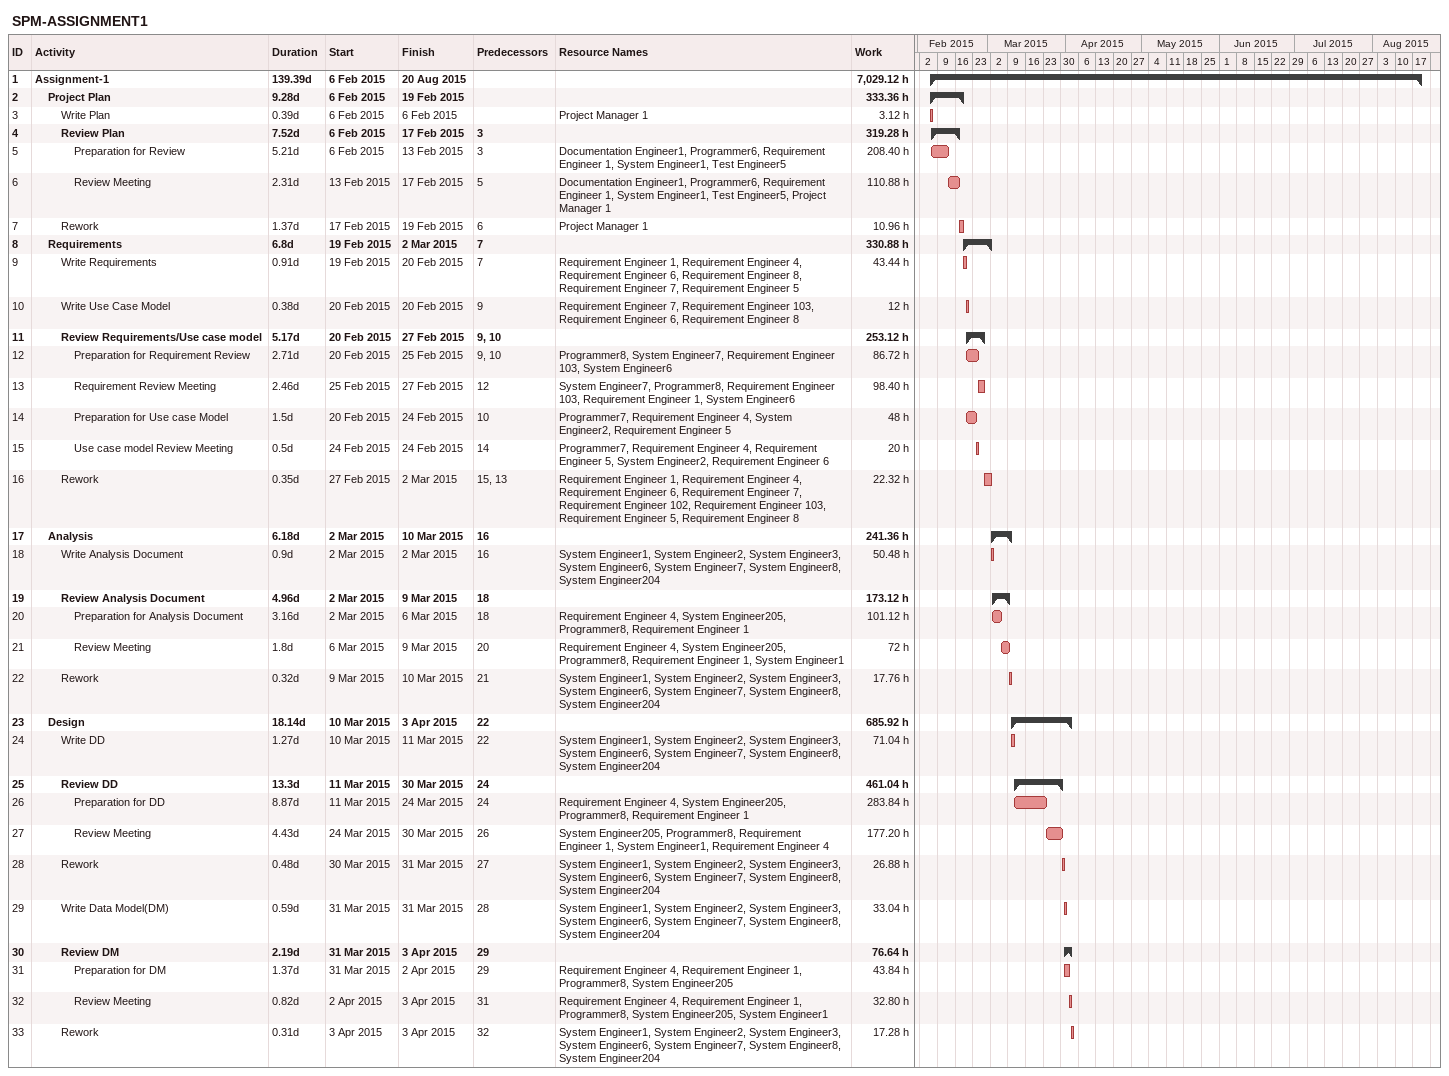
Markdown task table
SPM-ASSIGNMENT1

| ID | Level | Task | Duration | Start | Finish | Predecessors | Resources | Work (h) |
|---|---|---|---|---|---|---|---|---|
| 1 | 1 | **Assignment-1** | 139.39d | 2015-02-06 | 2015-08-20 |  |  | 7029.12 |
| 2 | 2 | **Project Plan** | 9.28d | 2015-02-06 | 2015-02-19 |  |  | 333.36 |
| 3 | 3 | Write Plan | 0.39d | 2015-02-06 | 2015-02-06 |  | Project Manager 1 | 3.12 |
| 4 | 3 | **Review Plan** | 7.52d | 2015-02-06 | 2015-02-17 | 3 |  | 319.28 |
| 5 | 4 | Preparation for Review | 5.21d | 2015-02-06 | 2015-02-13 | 3 | Documentation Engineer1, Programmer6, Requirement Engineer 1, System Engineer1, Test Engineer5 | 208.40 |
| 6 | 4 | Review Meeting | 2.31d | 2015-02-13 | 2015-02-17 | 5 | Documentation Engineer1, Programmer6, Requirement Engineer 1, System Engineer1, Test Engineer5, Project Manager 1 | 110.88 |
| 7 | 3 | Rework | 1.37d | 2015-02-17 | 2015-02-19 | 6 | Project Manager 1 | 10.96 |
| 8 | 2 | **Requirements** | 6.8d | 2015-02-19 | 2015-03-02 | 7 |  | 330.88 |
| 9 | 3 | Write Requirements | 0.91d | 2015-02-19 | 2015-02-20 | 7 | Requirement Engineer 1, Requirement Engineer 4, Requirement Engineer 6, Requirement Engineer 8, Requirement Engineer 7, Requirement Engineer 5 | 43.44 |
| 10 | 3 | Write Use Case Model | 0.38d | 2015-02-20 | 2015-02-20 | 9 | Requirement Engineer 7, Requirement Engineer 103, Requirement Engineer 6, Requirement Engineer 8 | 12 |
| 11 | 3 | **Review Requirements/Use case model** | 5.17d | 2015-02-20 | 2015-02-27 | 9, 10 |  | 253.12 |
| 12 | 4 | Preparation for Requirement Review | 2.71d | 2015-02-20 | 2015-02-25 | 9, 10 | Programmer8, System Engineer7, Requirement Engineer 103, System Engineer6 | 86.72 |
| 13 | 4 | Requirement Review Meeting | 2.46d | 2015-02-25 | 2015-02-27 | 12 | System Engineer7, Programmer8, Requirement Engineer 103, Requirement Engineer 1, System Engineer6 | 98.40 |
| 14 | 4 | Preparation for Use case Model | 1.5d | 2015-02-20 | 2015-02-24 | 10 | Programmer7, Requirement Engineer 4, System Engineer2, Requirement Engineer 5 | 48 |
| 15 | 4 | Use case model Review Meeting | 0.5d | 2015-02-24 | 2015-02-24 | 14 | Programmer7, Requirement Engineer 4, Requirement Engineer 5, System Engineer2, Requirement Engineer 6 | 20 |
| 16 | 3 | Rework | 0.35d | 2015-02-27 | 2015-03-02 | 15, 13 | Requirement Engineer 1, Requirement Engineer 4, Requirement Engineer 6, Requirement Engineer 7, Requirement Engineer 102, Requirement Engineer 103, Requirement Engineer 5, Requirement Engineer 8 | 22.32 |
| 17 | 2 | **Analysis** | 6.18d | 2015-03-02 | 2015-03-10 | 16 |  | 241.36 |
| 18 | 3 | Write Analysis Document | 0.9d | 2015-03-02 | 2015-03-02 | 16 | System Engineer1, System Engineer2, System Engineer3, System Engineer6, System Engineer7, System Engineer8, System Engineer204 | 50.48 |
| 19 | 3 | **Review Analysis Document** | 4.96d | 2015-03-02 | 2015-03-09 | 18 |  | 173.12 |
| 20 | 4 | Preparation for Analysis Document | 3.16d | 2015-03-02 | 2015-03-06 | 18 | Requirement Engineer 4, System Engineer205, Programmer8, Requirement Engineer 1 | 101.12 |
| 21 | 4 | Review Meeting | 1.8d | 2015-03-06 | 2015-03-09 | 20 | Requirement Engineer 4, System Engineer205, Programmer8, Requirement Engineer 1, System Engineer1 | 72 |
| 22 | 3 | Rework | 0.32d | 2015-03-09 | 2015-03-10 | 21 | System Engineer1, System Engineer2, System Engineer3, System Engineer6, System Engineer7, System Engineer8, System Engineer204 | 17.76 |
| 23 | 2 | **Design** | 18.14d | 2015-03-10 | 2015-04-03 | 22 |  | 685.92 |
| 24 | 3 | Write DD | 1.27d | 2015-03-10 | 2015-03-11 | 22 | System Engineer1, System Engineer2, System Engineer3, System Engineer6, System Engineer7, System Engineer8, System Engineer204 | 71.04 |
| 25 | 3 | **Review DD** | 13.3d | 2015-03-11 | 2015-03-30 | 24 |  | 461.04 |
| 26 | 4 | Preparation for DD | 8.87d | 2015-03-11 | 2015-03-24 | 24 | Requirement Engineer 4, System Engineer205, Programmer8, Requirement Engineer 1 | 283.84 |
| 27 | 4 | Review Meeting | 4.43d | 2015-03-24 | 2015-03-30 | 26 | System Engineer205, Programmer8, Requirement Engineer 1, System Engineer1, Requirement Engineer 4 | 177.20 |
| 28 | 3 | Rework | 0.48d | 2015-03-30 | 2015-03-31 | 27 | System Engineer1, System Engineer2, System Engineer3, System Engineer6, System Engineer7, System Engineer8, System Engineer204 | 26.88 |
| 29 | 3 | Write Data Model(DM) | 0.59d | 2015-03-31 | 2015-03-31 | 28 | System Engineer1, System Engineer2, System Engineer3, System Engineer6, System Engineer7, System Engineer8, System Engineer204 | 33.04 |
| 30 | 3 | **Review DM** | 2.19d | 2015-03-31 | 2015-04-03 | 29 |  | 76.64 |
| 31 | 4 | Preparation for DM | 1.37d | 2015-03-31 | 2015-04-02 | 29 | Requirement Engineer 4, Requirement Engineer 1, Programmer8, System Engineer205 | 43.84 |
| 32 | 4 | Review Meeting | 0.82d | 2015-04-02 | 2015-04-03 | 31 | Requirement Engineer 4, Requirement Engineer 1, Programmer8, System Engineer205, System Engineer1 | 32.80 |
| 33 | 3 | Rework | 0.31d | 2015-04-03 | 2015-04-03 | 32 | System Engineer1, System Engineer2, System Engineer3, System Engineer6, System Engineer7, System Engineer8, System Engineer204 | 17.28 |
